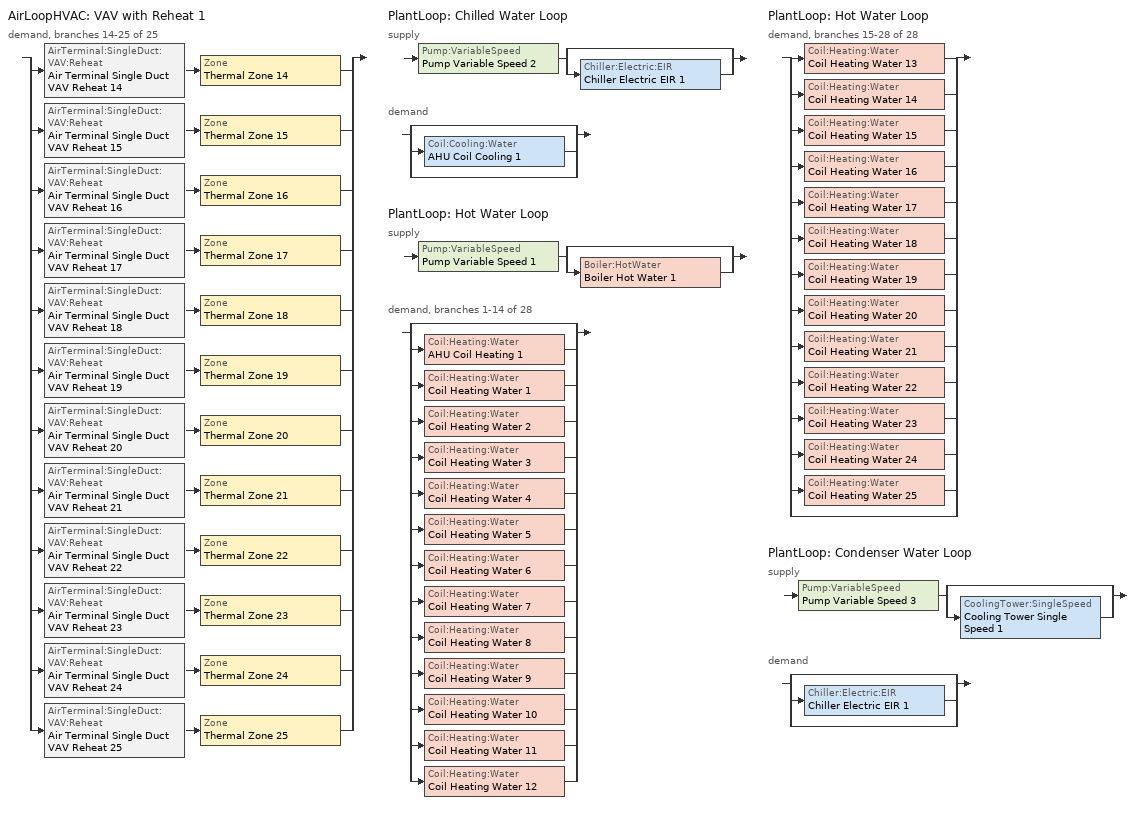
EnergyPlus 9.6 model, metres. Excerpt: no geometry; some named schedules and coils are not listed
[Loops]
AirLoopHVAC 'VAV with Reheat 1'
 demand, branches 14-25 of 25: split
  | AirTerminal:SingleDuct:VAV:Reheat 'Air Terminal Single Duct VAV Reheat 14' > Zone 'Thermal Zone 14'
  | AirTerminal:SingleDuct:VAV:Reheat 'Air Terminal Single Duct VAV Reheat 15' > Zone 'Thermal Zone 15'
  | AirTerminal:SingleDuct:VAV:Reheat 'Air Terminal Single Duct VAV Reheat 16' > Zone 'Thermal Zone 16'
  | AirTerminal:SingleDuct:VAV:Reheat 'Air Terminal Single Duct VAV Reheat 17' > Zone 'Thermal Zone 17'
  | AirTerminal:SingleDuct:VAV:Reheat 'Air Terminal Single Duct VAV Reheat 18' > Zone 'Thermal Zone 18'
  | AirTerminal:SingleDuct:VAV:Reheat 'Air Terminal Single Duct VAV Reheat 19' > Zone 'Thermal Zone 19'
  | AirTerminal:SingleDuct:VAV:Reheat 'Air Terminal Single Duct VAV Reheat 20' > Zone 'Thermal Zone 20'
  | AirTerminal:SingleDuct:VAV:Reheat 'Air Terminal Single Duct VAV Reheat 21' > Zone 'Thermal Zone 21'
  | AirTerminal:SingleDuct:VAV:Reheat 'Air Terminal Single Duct VAV Reheat 22' > Zone 'Thermal Zone 22'
  | AirTerminal:SingleDuct:VAV:Reheat 'Air Terminal Single Duct VAV Reheat 23' > Zone 'Thermal Zone 23'
  | AirTerminal:SingleDuct:VAV:Reheat 'Air Terminal Single Duct VAV Reheat 24' > Zone 'Thermal Zone 24'
  | AirTerminal:SingleDuct:VAV:Reheat 'Air Terminal Single Duct VAV Reheat 25' > Zone 'Thermal Zone 25'
PlantLoop 'Chilled Water Loop'
 supply: Pump:VariableSpeed 'Pump Variable Speed 2' > split
  | bypass
  | Chiller:Electric:EIR 'Chiller Electric EIR 1'
 demand: split
  | bypass
  | Coil:Cooling:Water 'AHU Coil Cooling 1'
  | bypass
PlantLoop 'Hot Water Loop'
 supply: Pump:VariableSpeed 'Pump Variable Speed 1' > split
  | bypass
  | Boiler:HotWater 'Boiler Hot Water 1'
 demand, branches 1-14 of 28: split
  | bypass
  | Coil:Heating:Water 'AHU Coil Heating 1'
  | Coil:Heating:Water 'Coil Heating Water 1'
  | Coil:Heating:Water 'Coil Heating Water 2'
  | Coil:Heating:Water 'Coil Heating Water 3'
  | Coil:Heating:Water 'Coil Heating Water 4'
  | Coil:Heating:Water 'Coil Heating Water 5'
  | Coil:Heating:Water 'Coil Heating Water 6'
  | Coil:Heating:Water 'Coil Heating Water 7'
  | Coil:Heating:Water 'Coil Heating Water 8'
  | Coil:Heating:Water 'Coil Heating Water 9'
  | Coil:Heating:Water 'Coil Heating Water 10'
  | Coil:Heating:Water 'Coil Heating Water 11'
  | Coil:Heating:Water 'Coil Heating Water 12'
PlantLoop 'Hot Water Loop'
 demand, branches 15-28 of 28: split
  | Coil:Heating:Water 'Coil Heating Water 13'
  | Coil:Heating:Water 'Coil Heating Water 14'
  | Coil:Heating:Water 'Coil Heating Water 15'
  | Coil:Heating:Water 'Coil Heating Water 16'
  | Coil:Heating:Water 'Coil Heating Water 17'
  | Coil:Heating:Water 'Coil Heating Water 18'
  | Coil:Heating:Water 'Coil Heating Water 19'
  | Coil:Heating:Water 'Coil Heating Water 20'
  | Coil:Heating:Water 'Coil Heating Water 21'
  | Coil:Heating:Water 'Coil Heating Water 22'
  | Coil:Heating:Water 'Coil Heating Water 23'
  | Coil:Heating:Water 'Coil Heating Water 24'
  | Coil:Heating:Water 'Coil Heating Water 25'
  | bypass
PlantLoop 'Condenser Water Loop'
 supply: Pump:VariableSpeed 'Pump Variable Speed 3' > split
  | bypass
  | CoolingTower:SingleSpeed 'Cooling Tower Single Speed 1'
 demand: split
  | bypass
  | Chiller:Electric:EIR 'Chiller Electric EIR 1'
  | bypass
[Coil:Heating:Water] Availability Schedule=Always On Discrete; U-Factor Times Area Value W/K=Autosize; Maximum Water Flow Rate m3/s=Autosize; Performance Input Method=UFactorTimesAreaAndDesignWaterFlowRate; Rated Capacity W=Autosize; Rated Inlet Water Temperature C=82.2; Rated Inlet Air Temperature C=16.6; Rated Outlet Water Temperature C=71.1; Rated Outlet Air Temperature C=32.2; Rated Ratio for Air and Water Convection=0.5
Coil Heating Water 1; Coil Heating Water 2; Coil Heating Water 3; Coil Heating Water 4; Coil Heating Water 5; Coil Heating Water 6; Coil Heating Water 7; Coil Heating Water 8; Coil Heating Water 9; Coil Heating Water 10; Coil Heating Water 11; Coil Heating Water 12; Coil Heating Water 13; Coil Heating Water 14; Coil Heating Water 15; Coil Heating Water 16; Coil Heating Water 17; Coil Heating Water 18; Coil Heating Water 19; Coil Heating Water 20; Coil Heating Water 21; Coil Heating Water 22; Coil Heating Water 23; Coil Heating Water 24; Coil Heating Water 25
[SetpointManager:Scheduled] Control Variable=Temperature
Name | Schedule | Setpoint Node or NodeList
Setpoint Manager Scheduled Chilled Water Duck | Chilled_Water_Temperature | Node Chilled Water Deck Supply
Setpoint Manager Scheduled Hot Water Duck | Hot_Water_Temperature | Node Hot Water Deck Supply
[ZoneControl:Thermostat] Temperature Difference Between Cutout And Setpoint deltaC=0
Name | Zone or ZoneList | Control Type Schedule | Control 1
Thermal Zone 14 Thermostat | Thermal Zone 14 | Thermal Zone 14 Thermostat Schedule | Thermostat Setpoint Dual Setpoint 14
Thermal Zone 15 Thermostat | Thermal Zone 15 | Thermal Zone 15 Thermostat Schedule | Thermostat Setpoint Dual Setpoint 15
Thermal Zone 16 Thermostat | Thermal Zone 16 | Thermal Zone 16 Thermostat Schedule | Thermostat Setpoint Dual Setpoint 16
Thermal Zone 17 Thermostat | Thermal Zone 17 | Thermal Zone 17 Thermostat Schedule | Thermostat Setpoint Dual Setpoint 17
Thermal Zone 18 Thermostat | Thermal Zone 18 | Thermal Zone 18 Thermostat Schedule | Thermostat Setpoint Dual Setpoint 18
Thermal Zone 19 Thermostat | Thermal Zone 19 | Thermal Zone 19 Thermostat Schedule | Thermostat Setpoint Dual Setpoint 19
Thermal Zone 20 Thermostat | Thermal Zone 20 | Thermal Zone 20 Thermostat Schedule | Thermostat Setpoint Dual Setpoint 20
Thermal Zone 21 Thermostat | Thermal Zone 21 | Thermal Zone 21 Thermostat Schedule | Thermostat Setpoint Dual Setpoint 21
Thermal Zone 22 Thermostat | Thermal Zone 22 | Thermal Zone 22 Thermostat Schedule | Thermostat Setpoint Dual Setpoint 22
Thermal Zone 23 Thermostat | Thermal Zone 23 | Thermal Zone 23 Thermostat Schedule | Thermostat Setpoint Dual Setpoint 23
Thermal Zone 24 Thermostat | Thermal Zone 24 | Thermal Zone 24 Thermostat Schedule | Thermostat Setpoint Dual Setpoint 24
Thermal Zone 25 Thermostat | Thermal Zone 25 | Thermal Zone 25 Thermostat Schedule | Thermostat Setpoint Dual Setpoint 25
[ThermostatSetpoint:DualSetpoint]
Name | Heating Setpoint Temperature Schedule | Cooling Setpoint Temperature Schedule
Thermostat Setpoint Dual Setpoint 14 | HtgSetp 14 | ClgSetp 14
Thermostat Setpoint Dual Setpoint 15 | HtgSetp 15 | ClgSetp 15
Thermostat Setpoint Dual Setpoint 16 | HtgSetp 16 | ClgSetp 16
Thermostat Setpoint Dual Setpoint 17 | HtgSetp 17 | ClgSetp 17
Thermostat Setpoint Dual Setpoint 18 | HtgSetp 18 | ClgSetp 18
Thermostat Setpoint Dual Setpoint 19 | HtgSetp 19 | ClgSetp 19
Thermostat Setpoint Dual Setpoint 20 | HtgSetp 20 | ClgSetp 20
Thermostat Setpoint Dual Setpoint 21 | HtgSetp 21 | ClgSetp 21
Thermostat Setpoint Dual Setpoint 22 | HtgSetp 22 | ClgSetp 22
Thermostat Setpoint Dual Setpoint 23 | HtgSetp 23 | ClgSetp 23
Thermostat Setpoint Dual Setpoint 24 | HtgSetp 24 | ClgSetp 24
Thermostat Setpoint Dual Setpoint 25 | HtgSetp 25 | ClgSetp 25
[AirTerminal:SingleDuct:VAV:Reheat] Availability Schedule=Always On Discrete; Maximum Air Flow Rate m3/s=Autosize; Zone Minimum Air Flow Input Method=Constant; Constant Minimum Air Flow Fraction=0.3; Fixed Minimum Air Flow Rate m3/s=0; Maximum Hot Water or Steam Flow Rate m3/s=Autosize; Minimum Hot Water or Steam Flow Rate m3/s=0; Convergence Tolerance=0.001; Damper Heating Action=Normal; Maximum Flow per Zone Floor Area During Reheat m3/s-m2=Autocalculate; Maximum Flow Fraction During Reheat=Autocalculate; Maximum Reheat Air Temperature C=35
Name | Reheat Coil
Air Terminal Single Duct VAV Reheat 14 | Coil Heating Water 14
Air Terminal Single Duct VAV Reheat 15 | Coil Heating Water 15
Air Terminal Single Duct VAV Reheat 16 | Coil Heating Water 16
Air Terminal Single Duct VAV Reheat 17 | Coil Heating Water 17
Air Terminal Single Duct VAV Reheat 18 | Coil Heating Water 18
Air Terminal Single Duct VAV Reheat 19 | Coil Heating Water 19
Air Terminal Single Duct VAV Reheat 20 | Coil Heating Water 20
Air Terminal Single Duct VAV Reheat 21 | Coil Heating Water 21
Air Terminal Single Duct VAV Reheat 22 | Coil Heating Water 22
Air Terminal Single Duct VAV Reheat 23 | Coil Heating Water 23
Air Terminal Single Duct VAV Reheat 24 | Coil Heating Water 24
Air Terminal Single Duct VAV Reheat 25 | Coil Heating Water 25
[Zone equipment]
Thermal Zone 14: Air Terminal Single Duct VAV Reheat 14
Thermal Zone 15: Air Terminal Single Duct VAV Reheat 15
Thermal Zone 16: Air Terminal Single Duct VAV Reheat 16
Thermal Zone 17: Air Terminal Single Duct VAV Reheat 17
Thermal Zone 18: Air Terminal Single Duct VAV Reheat 18
Thermal Zone 19: Air Terminal Single Duct VAV Reheat 19
Thermal Zone 20: Air Terminal Single Duct VAV Reheat 20
Thermal Zone 21: Air Terminal Single Duct VAV Reheat 21
Thermal Zone 22: Air Terminal Single Duct VAV Reheat 22
Thermal Zone 23: Air Terminal Single Duct VAV Reheat 23
Thermal Zone 24: Air Terminal Single Duct VAV Reheat 24
Thermal Zone 25: Air Terminal Single Duct VAV Reheat 25
[Sizing:Zone] Zone Cooling Design Supply Air Temperature Input Method=SupplyAirTemperature; Zone Cooling Design Supply Air Temperature C=13; Zone Cooling Design Supply Air Temperature Difference deltaC=11.11; Zone Heating Design Supply Air Temperature Input Method=SupplyAirTemperature; Zone Heating Design Supply Air Temperature C=45; Zone Heating Design Supply Air Temperature Difference deltaC=11.11; Zone Cooling Design Supply Air Humidity Ratio kgWater/kgDryAir=0.0085; Zone Heating Design Supply Air Humidity Ratio kgWater/kgDryAir=0.008; Cooling Design Air Flow Method=DesignDay; Cooling Design Air Flow Rate m3/s=0; Cooling Minimum Air Flow per Zone Floor Area m3/s-m2=0.000762; Cooling Minimum Air Flow m3/s=0; Cooling Minimum Air Flow Fraction=0; Heating Design Air Flow Method=DesignDay; Heating Design Air Flow Rate m3/s=0; Heating Maximum Air Flow per Zone Floor Area m3/s-m2=0.002032; Heating Maximum Air Flow m3/s=0.141576; Heating Maximum Air Flow Fraction=0.3; Account for Dedicated Outdoor Air System=No
Name | Design Specification Outdoor Air Object
Thermal Zone 14 | Ventilation 14
Thermal Zone 15 | Ventilation 15
Thermal Zone 16 | Ventilation 16
Thermal Zone 17 | Ventilation 17
Thermal Zone 18 | Ventilation 18
Thermal Zone 19 | Ventilation 19
Thermal Zone 20 | Ventilation 20
Thermal Zone 21 | Ventilation 21
Thermal Zone 22 | Ventilation 22
Thermal Zone 23 | Ventilation 23
Thermal Zone 24 | Ventilation 24
Thermal Zone 25 | Ventilation 25
[DesignSpecification:OutdoorAir] Outdoor Air Method=Sum; Outdoor Air Flow per Person m3/s-person=0; Outdoor Air Flow per Zone Floor Area m3/s-m2=0; Outdoor Air Flow per Zone m3/s=0; Outdoor Air Flow Air Changes per Hour 1/hr=1.2
Ventilation 14; Ventilation 15; Ventilation 16; Ventilation 17; Ventilation 18; Ventilation 19; Ventilation 20; Ventilation 21; Ventilation 22; Ventilation 23; Ventilation 24; Ventilation 25
[Chiller:Electric:EIR]
Chiller Electric EIR 1: Reference Capacity W=Autosize; Reference COP W/W=5.8; Reference Leaving Chilled Water Temperature C=6.67; Reference Entering Condenser Fluid Temperature C=29.4; Reference Chilled Water Flow Rate m3/s=Autosize; Reference Condenser Fluid Flow Rate m3/s=Autosize; Cooling Capacity Function of Temperature Curve=Curve Biquadratic 1; Electric Input to Cooling Output Ratio Function of Temperature Curve=Curve Biquadratic 2; Electric Input to Cooling Output Ratio Function of Part Load Ratio Curve=Curve Quadratic 1; Minimum Part Load Ratio=0.1; Maximum Part Load Ratio=1; Optimum Part Load Ratio=1; Minimum Unloading Ratio=0.2; Condenser Type=WaterCooled; Condenser Fan Power Ratio W/W=0; Fraction of Compressor Electric Consumption Rejected by Condenser=1; Leaving Chilled Water Lower Temperature Limit C=2; Chiller Flow Mode=NotModulated; Sizing Factor=1; Basin Heater Capacity W/K=0; Basin Heater Setpoint Temperature C=10; Condenser Heat Recovery Relative Capacity Fraction=1
[PlantEquipmentList]
Chilled Water Loop Cooling Equipment List: Chiller:Electric:EIR, Chiller Electric EIR 1
Hot Water Loop Heating Equipment List: Boiler:HotWater, Boiler Hot Water 1
Condenser Water Loop Cooling Equipment List: CoolingTower:SingleSpeed, Cooling Tower Single Speed 1
[PlantLoop] Fluid Type=Water; Load Distribution Scheme=Optimal; Plant Loop Demand Calculation Scheme=SingleSetpoint
Name | Plant Equipment Operation Scheme | Maximum Loop Temperature C | Minimum Loop Temperature C | Maximum Loop Flow Rate m3/s | Minimum Loop Flow Rate m3/s | Plant Loop Volume m3 | Maximum Loop Temperature | Minimum Loop Temperature | Maximum Loop Flow Rate | Minimum Loop Flow Rate | Plant Loop Volume
Chilled Water Loop | Chilled Water Loop Operation Schemes | 100 | 0 | Autosize | 0 | Autocalculate
Hot Water Loop | Hot Water Loop Operation Schemes |  |  |  |  |  | 100 | 0 | Autosize | 0 | Autocalculate
Condenser Water Loop | Condenser Water Loop Operation Schemes |  |  |  |  |  | 100 | 0 | Autosize | 0 | Autocalculate
[Sizing:Plant] Sizing Option=NonCoincident; Zone Timesteps in Averaging Window=1; Coincident Sizing Factor Mode=None
Name | Loop Type | Design Loop Exit Temperature C | Loop Design Temperature Difference deltaC | Design Loop Exit Temperature | Loop Design Temperature Difference
Chilled Water Loop | Cooling | 6 | 6.5
Hot Water Loop | Heating |  |  | 65 | 10
Condenser Water Loop | Condenser |  |  | 29.4 | 5.6
[Pump:VariableSpeed] Design Maximum Flow Rate m3/s=Autosize; Design Pump Head Pa=245000; Design Power Consumption W=Autosize; Fraction of Motor Inefficiencies to Fluid Stream=0; Coefficient 1 of the Part Load Performance Curve=0; Coefficient 2 of the Part Load Performance Curve=1; Coefficient 3 of the Part Load Performance Curve=0; Coefficient 4 of the Part Load Performance Curve=0; Pump Control Type=Intermittent; Skin Loss Radiative Fraction=0.5; Design Power Sizing Method=PowerPerFlowPerPressure; Design Minimum Flow Rate Fraction=0
Name | Motor Efficiency | Design Minimum Flow Rate m3/s | Design Electric Power per Unit Flow Rate W/(m3/s) | Design Shaft Power per Unit Flow Rate per Unit Head W/((m3/s)-Pa) | Design Minimum Flow Rate | Design Electric Power per Unit Flow Rate | Design Shaft Power per Unit Flow Rate per Unit Head
Pump Variable Speed 2 | 0.82 | 0 | 348701.1 | 1.28205
Pump Variable Speed 1 | 0.85 |  |  |  | 0 | 348701.1 | 1.28205
Pump Variable Speed 3 | 0.82 |  |  |  | 0 | 348701.1 | 1.28205
[PlantEquipmentOperationSchemes] Control Scheme Schedule Name 1=Always On Discrete
Name | Control Scheme Object Type 1 | Control Scheme Name 1
Chilled Water Loop Operation Schemes | PlantEquipmentOperation:CoolingLoad | Chilled Water Loop Cooling Operation Scheme
Hot Water Loop Operation Schemes | PlantEquipmentOperation:HeatingLoad | Hot Water Loop Heating Operation Scheme
Condenser Water Loop Operation Schemes | PlantEquipmentOperation:CoolingLoad | Condenser Water Loop Cooling Operation Scheme
[PlantEquipmentOperation:CoolingLoad] Load Range Lower Limit 1=0; Load Range Upper Limit 1=1000000000
Name | Range Equipment List Name 1
Chilled Water Loop Cooling Operation Scheme | Chilled Water Loop Cooling Equipment List
Condenser Water Loop Cooling Operation Scheme | Condenser Water Loop Cooling Equipment List
[Boiler:HotWater]
Boiler Hot Water 1: Fuel Type=NaturalGas; Nominal Capacity W=Autosize; Nominal Thermal Efficiency=0.82; Efficiency Curve Temperature Evaluation Variable=LeavingBoiler; Normalized Boiler Efficiency Curve=Boiler Efficiency; Design Water Flow Rate m3/s=Autosize; Minimum Part Load Ratio=0; Maximum Part Load Ratio=1; Optimum Part Load Ratio=1; Water Outlet Upper Temperature Limit C=99; Boiler Flow Mode=NotModulated; Parasitic Electric Load W=0; Sizing Factor=1
[PlantEquipmentOperation:HeatingLoad]
Hot Water Loop Heating Operation Scheme: Load Range Lower Limit 1=0; Load Range Upper Limit 1=1000000000; Range Equipment List Name 1=Hot Water Loop Heating Equipment List
[CoolingTower:SingleSpeed]
Cooling Tower Single Speed 1: Design Water Flow Rate m3/s=Autosize; Design Air Flow Rate m3/s=Autosize; Design Fan Power W=Autosize; Design U-Factor Times Area Value W/K=Autosize; Free Convection Regime Air Flow Rate m3/s=Autosize; Free Convection Regime Air Flow Rate Sizing Factor=0.1; Free Convection Regime U-Factor Times Area Value W/K=Autosize; Free Convection U-Factor Times Area Value Sizing Factor=0.1; Performance Input Method=UFactorTimesAreaAndDesignWaterFlowRate; Heat Rejection Capacity and Nominal Capacity Sizing Ratio=1.25; Nominal Capacity W=850000; Free Convection Capacity W=0; Free Convection Nominal Capacity Sizing Factor=0.1; Design Inlet Air Dry-Bulb Temperature C=25.6; Design Inlet Air Wet-Bulb Temperature C=25.6; Design Approach Temperature deltaC=Autosize; Design Range Temperature deltaC=Autosize; Basin Heater Capacity W/K=0; Basin Heater Setpoint Temperature C=2; Evaporation Loss Mode=LossFactor; Evaporation Loss Factor percent/K=0.2; Drift Loss Percent percent=0.008; Blowdown Calculation Mode=ConcentrationRatio; Blowdown Concentration Ratio=3; Capacity Control=FanCycling; Number of Cells=1; Cell Control=MinimalCell; Cell Minimum  Water Flow Rate Fraction=0.33; Cell Maximum Water Flow Rate Fraction=2.5; Sizing Factor=1
[SetpointManager:FollowOutdoorAirTemperature]
Setpoint Manager Follow Outdoor Air Temperature 1: Control Variable=Temperature; Reference Temperature Type=OutdoorAirWetBulb; Offset Temperature Difference=1.5; Maximum Setpoint Temperature=80; Minimum Setpoint Temperature=6; Setpoint Node or NodeList=Node Condenser Water Deck Supply
[Schedule:Day:Interval]
Chilled_Water_Temperature_Default; Chilled_Water_Temperature_Summer_Design_Day; Chilled_Water_Temperature_Winter_Design_Day: No, 24:00, 6
Hot_Water_Temperature_Default; Hot_Water_Temperature_Summer_Design_Day; Hot_Water_Temperature_Winter_Design_Day: No, 24:00, 65
[Schedule:Week:Daily]
HtgSetp 14 Week Rule - Jan1-Dec31: HtgSetp Default Schedule 14, HtgSetp Default Schedule 14, HtgSetp Default Schedule 14, HtgSetp Default Schedule 14, HtgSetp Default Schedule 14, HtgSetp Default Schedule 14, HtgSetp Default Schedule 14, HtgSetp Default Schedule 14, HtgSetp Summer Design Day 14, HtgSetp Winter Design Day 14, HtgSetp Default Schedule 14, HtgSetp Default Schedule 14
ClgSetp 14 Week Rule - Jan1-Dec31: ClgSetp Default Schedule 14, ClgSetp Default Schedule 14, ClgSetp Default Schedule 14, ClgSetp Default Schedule 14, ClgSetp Default Schedule 14, ClgSetp Default Schedule 14, ClgSetp Default Schedule 14, ClgSetp Default Schedule 14, ClgSetp Summer Design Day 14, ClgSetp Winter Design Day 14, ClgSetp Default Schedule 14, ClgSetp Default Schedule 14
HtgSetp 15 Week Rule - Jan1-Dec31: HtgSetp Default Schedule 15, HtgSetp Default Schedule 15, HtgSetp Default Schedule 15, HtgSetp Default Schedule 15, HtgSetp Default Schedule 15, HtgSetp Default Schedule 15, HtgSetp Default Schedule 15, HtgSetp Default Schedule 15, HtgSetp Summer Design Day 15, HtgSetp Winter Design Day 15, HtgSetp Default Schedule 15, HtgSetp Default Schedule 15
ClgSetp 15 Week Rule - Jan1-Dec31: ClgSetp Default Schedule 15, ClgSetp Default Schedule 15, ClgSetp Default Schedule 15, ClgSetp Default Schedule 15, ClgSetp Default Schedule 15, ClgSetp Default Schedule 15, ClgSetp Default Schedule 15, ClgSetp Default Schedule 15, ClgSetp Summer Design Day 15, ClgSetp Winter Design Day 15, ClgSetp Default Schedule 15, ClgSetp Default Schedule 15
HtgSetp 16 Week Rule - Jan1-Dec31: HtgSetp Default Schedule 16, HtgSetp Default Schedule 16, HtgSetp Default Schedule 16, HtgSetp Default Schedule 16, HtgSetp Default Schedule 16, HtgSetp Default Schedule 16, HtgSetp Default Schedule 16, HtgSetp Default Schedule 16, HtgSetp Summer Design Day 16, HtgSetp Winter Design Day 16, HtgSetp Default Schedule 16, HtgSetp Default Schedule 16
ClgSetp 16 Week Rule - Jan1-Dec31: ClgSetp Default Schedule 16, ClgSetp Default Schedule 16, ClgSetp Default Schedule 16, ClgSetp Default Schedule 16, ClgSetp Default Schedule 16, ClgSetp Default Schedule 16, ClgSetp Default Schedule 16, ClgSetp Default Schedule 16, ClgSetp Summer Design Day 16, ClgSetp Winter Design Day 16, ClgSetp Default Schedule 16, ClgSetp Default Schedule 16
HtgSetp 17 Week Rule - Jan1-Dec31: HtgSetp Default Schedule 17, HtgSetp Default Schedule 17, HtgSetp Default Schedule 17, HtgSetp Default Schedule 17, HtgSetp Default Schedule 17, HtgSetp Default Schedule 17, HtgSetp Default Schedule 17, HtgSetp Default Schedule 17, HtgSetp Summer Design Day 17, HtgSetp Winter Design Day 17, HtgSetp Default Schedule 17, HtgSetp Default Schedule 17
ClgSetp 17 Week Rule - Jan1-Dec31: ClgSetp Default Schedule 17, ClgSetp Default Schedule 17, ClgSetp Default Schedule 17, ClgSetp Default Schedule 17, ClgSetp Default Schedule 17, ClgSetp Default Schedule 17, ClgSetp Default Schedule 17, ClgSetp Default Schedule 17, ClgSetp Summer Design Day 17, ClgSetp Winter Design Day 17, ClgSetp Default Schedule 17, ClgSetp Default Schedule 17
HtgSetp 18 Week Rule - Jan1-Dec31: HtgSetp Default Schedule 18, HtgSetp Default Schedule 18, HtgSetp Default Schedule 18, HtgSetp Default Schedule 18, HtgSetp Default Schedule 18, HtgSetp Default Schedule 18, HtgSetp Default Schedule 18, HtgSetp Default Schedule 18, HtgSetp Summer Design Day 18, HtgSetp Winter Design Day 18, HtgSetp Default Schedule 18, HtgSetp Default Schedule 18
ClgSetp 18 Week Rule - Jan1-Dec31: ClgSetp Default Schedule 18, ClgSetp Default Schedule 18, ClgSetp Default Schedule 18, ClgSetp Default Schedule 18, ClgSetp Default Schedule 18, ClgSetp Default Schedule 18, ClgSetp Default Schedule 18, ClgSetp Default Schedule 18, ClgSetp Summer Design Day 18, ClgSetp Winter Design Day 18, ClgSetp Default Schedule 18, ClgSetp Default Schedule 18
Chilled_Water_Temperature Week Rule - Jan1-Dec31: Chilled_Water_Temperature_Default, Chilled_Water_Temperature_Default, Chilled_Water_Temperature_Default, Chilled_Water_Temperature_Default, Chilled_Water_Temperature_Default, Chilled_Water_Temperature_Default, Chilled_Water_Temperature_Default, Chilled_Water_Temperature_Default, Chilled_Water_Temperature_Summer_Design_Day, Chilled_Water_Temperature_Winter_Design_Day, Chilled_Water_Temperature_Default, Chilled_Water_Temperature_Default
Hot_Water_Temperature Week Rule - Jan1-Dec31: Hot_Water_Temperature_Default, Hot_Water_Temperature_Default, Hot_Water_Temperature_Default, Hot_Water_Temperature_Default, Hot_Water_Temperature_Default, Hot_Water_Temperature_Default, Hot_Water_Temperature_Default, Hot_Water_Temperature_Default, Hot_Water_Temperature_Summer_Design_Day, Hot_Water_Temperature_Winter_Design_Day, Hot_Water_Temperature_Default, Hot_Water_Temperature_Default
[Schedule:Year]
HtgSetp 14: HtgSetp 14 Week Rule - Jan1-Dec31, 1, 1, 12, 31
ClgSetp 14: ClgSetp 14 Week Rule - Jan1-Dec31, 1, 1, 12, 31
HtgSetp 15: HtgSetp 15 Week Rule - Jan1-Dec31, 1, 1, 12, 31
ClgSetp 15: ClgSetp 15 Week Rule - Jan1-Dec31, 1, 1, 12, 31
HtgSetp 16: HtgSetp 16 Week Rule - Jan1-Dec31, 1, 1, 12, 31
ClgSetp 16: ClgSetp 16 Week Rule - Jan1-Dec31, 1, 1, 12, 31
HtgSetp 17: HtgSetp 17 Week Rule - Jan1-Dec31, 1, 1, 12, 31
ClgSetp 17: ClgSetp 17 Week Rule - Jan1-Dec31, 1, 1, 12, 31
HtgSetp 18: HtgSetp 18 Week Rule - Jan1-Dec31, 1, 1, 12, 31
ClgSetp 18: ClgSetp 18 Week Rule - Jan1-Dec31, 1, 1, 12, 31
HtgSetp 19: HtgSetp 19 Week Rule - Jan1-Dec31, 1, 1, 12, 31
ClgSetp 19: ClgSetp 19 Week Rule - Jan1-Dec31, 1, 1, 12, 31
HtgSetp 20: HtgSetp 20 Week Rule - Jan1-Dec31, 1, 1, 12, 31
ClgSetp 20: ClgSetp 20 Week Rule - Jan1-Dec31, 1, 1, 12, 31
HtgSetp 21: HtgSetp 21 Week Rule - Jan1-Dec31, 1, 1, 12, 31
ClgSetp 21: ClgSetp 21 Week Rule - Jan1-Dec31, 1, 1, 12, 31
HtgSetp 22: HtgSetp 22 Week Rule - Jan1-Dec31, 1, 1, 12, 31
ClgSetp 22: ClgSetp 22 Week Rule - Jan1-Dec31, 1, 1, 12, 31
HtgSetp 23: HtgSetp 23 Week Rule - Jan1-Dec31, 1, 1, 12, 31
ClgSetp 23: ClgSetp 23 Week Rule - Jan1-Dec31, 1, 1, 12, 31
HtgSetp 24: HtgSetp 24 Week Rule - Jan1-Dec31, 1, 1, 12, 31
ClgSetp 24: ClgSetp 24 Week Rule - Jan1-Dec31, 1, 1, 12, 31
HtgSetp 25: HtgSetp 25 Week Rule - Jan1-Dec31, 1, 1, 12, 31
ClgSetp 25: ClgSetp 25 Week Rule - Jan1-Dec31, 1, 1, 12, 31
Chilled_Water_Temperature: Chilled_Water_Temperature Week Rule - Jan1-Dec31, 1, 1, 12, 31
Hot_Water_Temperature: Hot_Water_Temperature Week Rule - Jan1-Dec31, 1, 1, 12, 31
[Schedule:Compact]
Thermal Zone 14 Thermostat Schedule; Thermal Zone 15 Thermostat Schedule; Thermal Zone 16 Thermostat Schedule; Thermal Zone 17 Thermostat Schedule; Thermal Zone 18 Thermostat Schedule; Thermal Zone 19 Thermostat Schedule; Thermal Zone 20 Thermostat Schedule; Thermal Zone 21 Thermostat Schedule; Thermal Zone 22 Thermostat Schedule; Thermal Zone 23 Thermostat Schedule; Thermal Zone 24 Thermostat Schedule; Thermal Zone 25 Thermostat Schedule: Through: 12/31, For: AllDays, Until: 24:00, 4
[Schedule:Constant]
Always On Discrete: Hourly Value=1
[Curve:Biquadratic]
Name | Coefficient1 Constant | Coefficient2 x | Coefficient3 x**2 | Coefficient4 y | Coefficient5 y**2 | Coefficient6 x*y | Minimum Value of x | Maximum Value of x | Minimum Value of y | Maximum Value of y | Input Unit Type for X | Input Unit Type for Y | Output Unit Type
Curve Biquadratic 1 | 0.258 | 0.0389 | -0.000217 | 0.0469 | -0.000943 | -0.000343 | 5 | 10 | 24 | 35
Curve Biquadratic 2 | 0.934 | -0.0582 | 0.0045 | 0.00243 | 0.000486 | -0.00122 | 5 | 10 | 24 | 35
Boiler Efficiency | 1 | 0 | 0 | 0 | 0 | 0 | 0 | 1 | 0 | 1 | Dimensionless | Dimensionless | Dimensionless
[Curve:Quadratic]
Curve Quadratic 1: Coefficient1 Constant=0.222903; Coefficient2 x=0.313387; Coefficient3 x**2=0.46371; Minimum Value of x=0; Maximum Value of x=1
